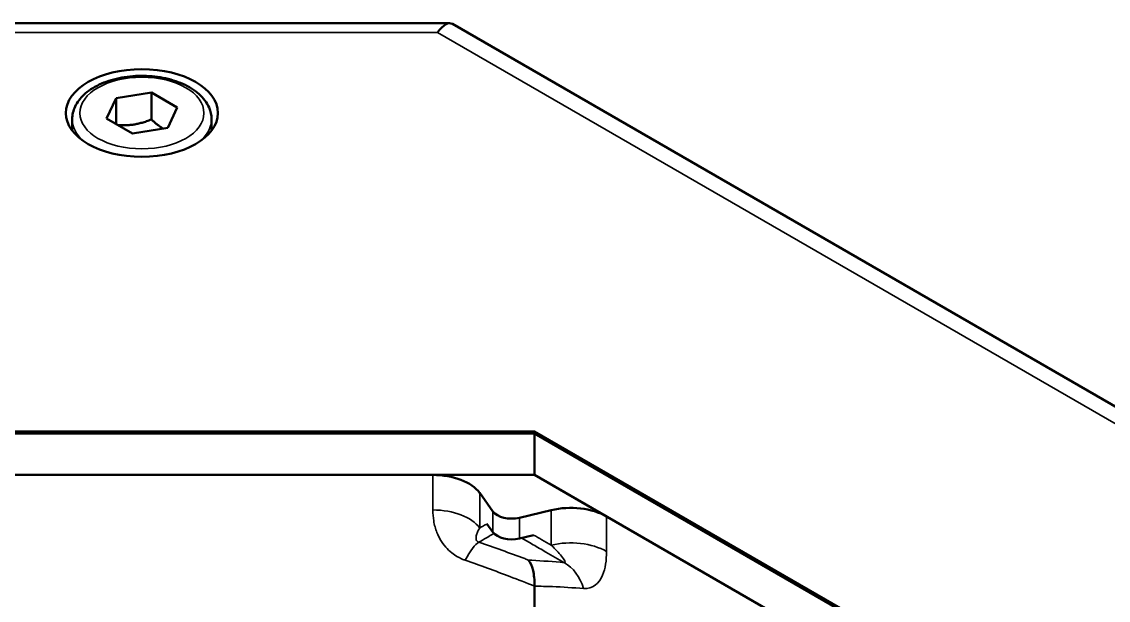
# Model space of a CAD drawing. Header units: inches. Extents: x 9.1 to 24.9, y 4.9 to 17.
# Drawn here: x 16.38 to 21.45, y 14.29 to 16.99 of the extents above; entities that cross this region are included whole.
import ezdxf

# ---------------------------------------------------------------- set-up
doc = ezdxf.new("R2010")
doc.units = ezdxf.units.IN
doc.header["$MEASUREMENT"] = 0
doc.layers.add('Visible (ANSI)', color=7, linetype='Continuous', lineweight=50)
doc.layers.add('Visible Narrow (ANSI)', color=7, linetype='Continuous', lineweight=35)

msp = doc.modelspace()

# ---------------------------------------------------------------- linework, layer by layer
at = {"layer": 'Visible (ANSI)'}
for p, q in [((18.3777, 16.9819), (15.5076, 16.9819)), ((24.7509, 13.3062), (18.3904, 16.9785)), ((16.778, 16.538), (16.8221, 16.6331)), ((16.8221, 16.6331), (16.9868, 16.6586)), ((16.8221, 16.5125), (16.8221, 16.6331)), ((16.9868, 16.6586), (17.1073, 16.589)), ((16.9868, 16.5332), (16.9868, 16.6586)), ((17.1073, 16.589), (17.0632, 16.4939)), ((16.6179, 16.5346), (16.6179, 16.4817)), ((16.8985, 16.4684), (16.778, 16.538)), ((17.2675, 16.5346), (17.2675, 16.4817)), ((17.0632, 16.4939), (16.8985, 16.4684)), ((15.112, 15.0786), (18.7734, 15.0786)), ((18.7734, 15.0689), (15.112, 15.0689)), ((18.7734, 15.0786), (21.3624, 13.5838)), ((18.7734, 15.0786), (18.7734, 14.8761)), ((18.7734, 14.8761), (18.7734, 15.0689)), ((21.3624, 13.5742), (18.7734, 15.0689)), ((18.7734, 14.8761), (15.112, 14.8761)), ((18.2991, 14.8761), (18.7734, 14.8761)), ((18.7734, 14.8761), (19.1087, 14.6825)), ((21.3624, 13.3813), (18.7734, 14.8761)), ((18.5174, 14.7919), (18.579, 14.706)), ((18.7025, 14.6765), (18.8513, 14.712)), ((18.579, 14.6095), (18.5515, 14.6479)), ((18.7689, 14.5959), (18.7025, 14.58)), ((18.7734, 14.3576), (18.7734, 14.2213))]:
    msp.add_line(p, q, dxfattribs=at)
for centre, major_axis, ratio, start_param, end_param in [((18.3212, 16.7457), (-0.0631, -0.2354), 0.317837, 3.056633, 3.842032), ((18.2991, 14.7397), (-0.2362, 0), 0.57735, 3.534292, 4.712389), ((18.6663, 14.7269), (-0.0945, 0), 0.57735, 0.392699, 1.963495), ((18.9417, 14.586), (-0.2362, 0), 0.57735, 3.926991, 5.105088), ((18.6663, 14.6304), (0.0945, 0), 0.57735, 3.534292, 5.105088)]:
    msp.add_ellipse(centre, major_axis=major_axis, ratio=ratio, start_param=start_param, end_param=end_param, dxfattribs=at)
msp.add_ellipse((16.9427, 16.5635), major_axis=(0.3543, 0), ratio=0.57735, dxfattribs=at)
for points, knots in [([(16.6179, 16.5346), (16.6179, 16.5548), (16.6226, 16.575), (16.641, 16.6138), (16.6551, 16.6323), (16.6925, 16.6671), (16.7167, 16.6828), (16.772, 16.709), (16.8034, 16.7193), (16.8695, 16.7332), (16.9041, 16.7368), (16.9734, 16.7373), (17.008, 16.7342), (17.0741, 16.7214), (17.1056, 16.7118), (17.1627, 16.6863), (17.1882, 16.6705), (17.2297, 16.6335), (17.2459, 16.6124), (17.2634, 16.5717), (17.2675, 16.5532), (17.2675, 16.5346)], [3.926991, 3.926991, 3.926991, 3.926991, 4.192785, 4.192785, 4.48241, 4.48241, 4.810505, 4.810505, 5.149215, 5.149215, 5.485349, 5.485349, 5.819908, 5.819908, 6.155824, 6.155824, 6.494476, 6.494476, 6.824075, 6.824075, 7.068583, 7.068583, 7.068583, 7.068583]), ([(18.7456, 14.479), (18.7456, 14.4789), (18.7457, 14.4788), (18.7545, 14.468), (18.7614, 14.4518), (18.7708, 14.4107), (18.7734, 14.386), (18.7734, 14.3576)], [-0.1801922, -0.1801922, -0.1801922, -0.1801922, -0.1794519, -0.1794519, -0.0882029, -0.0882029, 0, 0, 0, 0])]:
    msp.add_open_spline(points, degree=3, knots=knots, dxfattribs=at)
for points, weights in [([(16.9868, 16.5332), (16.9082, 16.5019), (16.8318, 16.507)], [1, 1.14666441016, 1.01523736138]), ([(17.042, 16.4906), (17.0164, 16.5063), (16.9868, 16.5332)], [1.07672477615, 1.07039454817, 1])]:
    msp.add_rational_spline(points, weights, degree=2, dxfattribs=at)
at = {"layer": 'Visible Narrow (ANSI)'}
for p, q in [((15.5641, 16.9385), (18.3212, 16.9385)), ((18.3212, 16.9385), (24.5839, 13.3228)), ((18.2991, 14.8761), (18.2991, 14.7129)), ((18.5174, 14.6287), (18.5174, 14.7919)), ((18.579, 14.706), (18.579, 14.6095)), ((18.8513, 14.712), (18.8513, 14.5488)), ((18.7025, 14.58), (18.7025, 14.6765)), ((19.1087, 14.5193), (19.1087, 14.6825))]:
    msp.add_line(p, q, dxfattribs=at)
msp.add_ellipse((16.9427, 16.5635), major_axis=(-0.2894, 0), ratio=0.57735, dxfattribs=at)
for centre, major_axis, ratio, start_param, end_param in [((16.9427, 16.5346), (-0.3248, 0), 0.57735, 0, 0.569132), ((16.9427, 16.5346), (0.3248, 0), 0.57735, 5.714053, 6.283185), ((18.2991, 14.5765), (-0.2362, 0), 0.57735, 3.534292, 4.712389), ((18.4502, 14.3418), (0.0778, 0.2231), 0.226724, 0.245252, 0.994208), ((18.9417, 14.4228), (0.2362, 0), 0.57735, 0.785398, 1.963495), ((18.8348, 14.2498), (0.0198, 0.2354), 0.757694, 5.19738, 5.946336)]:
    msp.add_ellipse(centre, major_axis=major_axis, ratio=ratio, start_param=start_param, end_param=end_param, dxfattribs=at)
for points, knots in [([(18.2991, 14.7129), (18.2991, 14.6958), (18.3004, 14.6786), (18.3063, 14.6432), (18.3112, 14.6249), (18.3225, 14.596), (18.3278, 14.585), (18.341, 14.5622), (18.3493, 14.5505), (18.3674, 14.5298), (18.3769, 14.5207), (18.3956, 14.506), (18.4042, 14.5002), (18.4205, 14.4909), (18.4279, 14.4872), (18.4404, 14.4818), (18.4452, 14.4799), (18.4502, 14.4782)], [0, 0, 0, 0, 0.0532394, 0.0532394, 0.1112682, 0.1112682, 0.1477031, 0.1477031, 0.1897567, 0.1897567, 0.226863, 0.226863, 0.2554063, 0.2554063, 0.2773627, 0.2773627, 0.2910854, 0.2910854, 0.2910854, 0.2910854]), ([(18.5515, 14.6479), (18.5461, 14.6449), (18.5408, 14.6419), (18.5294, 14.6355), (18.5234, 14.6321), (18.5174, 14.6287)], [0.0457057, 0.0457057, 0.0457057, 0.0457057, 0.0938803, 0.0938803, 0.1481154, 0.1481154, 0.1481154, 0.1481154]), ([(18.5134, 14.5625), (18.5124, 14.5628), (18.5115, 14.5632), (18.5092, 14.5644), (18.5079, 14.5653), (18.5054, 14.5675), (18.5042, 14.569), (18.502, 14.5728), (18.5012, 14.5753), (18.5003, 14.5809), (18.5003, 14.5842), (18.5011, 14.5907), (18.5017, 14.5939), (18.5041, 14.6023), (18.5063, 14.6077), (18.5113, 14.6183), (18.5142, 14.6235), (18.5174, 14.6287)], [-0.2910854, -0.2910854, -0.2910854, -0.2910854, -0.2773627, -0.2773627, -0.2554063, -0.2554063, -0.226863, -0.226863, -0.1897567, -0.1897567, -0.1477031, -0.1477031, -0.1112682, -0.1112682, -0.0532394, -0.0532394, 0, 0, 0, 0]), ([(18.5134, 14.5625), (18.5252, 14.5693), (18.5369, 14.5761), (18.5487, 14.583), (18.5568, 14.5877), (18.565, 14.5924), (18.5768, 14.5993), (18.5804, 14.6014), (18.5841, 14.6035)], [-0.2765266, -0.2765266, -0.2765266, -0.2765266, -0.1685438, -0.1685438, -0.1685438, -0.0938803, -0.0938803, -0.0602971, -0.0602971, -0.0602971, -0.0602971]), ([(18.8513, 14.5488), (18.8367, 14.5571), (18.8222, 14.5655), (18.7947, 14.5811), (18.7818, 14.5885), (18.7689, 14.5959)], [0.3712326, 0.3712326, 0.3712326, 0.3712326, 0.4254677, 0.4254677, 0.4736423, 0.4736423, 0.4736423, 0.4736423]), ([(18.7456, 14.479), (18.7396, 14.4812), (18.7337, 14.4835), (18.6568, 14.5122), (18.5853, 14.5378), (18.5134, 14.5625)], [0.1766584, 0.1766584, 0.1766584, 0.1766584, 0.1928497, 0.1928497, 0.3856994, 0.3856994, 0.3856994, 0.3856994]), ([(18.7118, 14.5823), (18.73, 14.5718), (18.7482, 14.5614), (18.7863, 14.5395), (18.8062, 14.528), (18.8261, 14.5166), (18.8549, 14.5001), (18.8837, 14.4836), (18.9125, 14.467)], [-0.4937019, -0.4937019, -0.4937019, -0.4937019, -0.4254677, -0.4254677, -0.3508041, -0.3508041, -0.3508041, -0.2428213, -0.2428213, -0.2428213, -0.2428213]), ([(18.8513, 14.5488), (18.8698, 14.5301), (18.8862, 14.5124), (18.9134, 14.4794), (18.9207, 14.4664), (18.9125, 14.467)], [-0.2910947, -0.2910947, -0.2910947, -0.2910947, -0.1635058, -0.1635058, 0, 0, 0, 0]), ([(19.0019, 14.3463), (19.0437, 14.3428), (19.0744, 14.3694), (19.1035, 14.44), (19.1087, 14.4783), (19.1087, 14.5193)], [0, 0, 0, 0, 0.1635058, 0.1635058, 0.2910947, 0.2910947, 0.2910947, 0.2910947]), ([(18.4502, 14.4782), (18.52, 14.4539), (18.5894, 14.4286), (18.6967, 14.3877), (18.7351, 14.3728), (18.7734, 14.3576)], [-0.3856994, -0.3856994, -0.3856994, -0.3856994, -0.1928497, -0.1928497, -0.084846, -0.084846, -0.084846, -0.084846]), ([(18.9125, 14.467), (18.8613, 14.4719), (18.8104, 14.4756), (18.7551, 14.4785), (18.7503, 14.4788), (18.7456, 14.479)], [0, 0, 0, 0, 0.1910343, 0.1910343, 0.2090411, 0.2090411, 0.2090411, 0.2090411]), ([(18.7734, 14.3576), (18.8009, 14.3572), (18.8285, 14.3564), (18.9044, 14.3534), (18.953, 14.3504), (19.0019, 14.3463)], [-0.3008534, -0.3008534, -0.3008534, -0.3008534, -0.1910343, -0.1910343, 0, 0, 0, 0])]:
    msp.add_open_spline(points, degree=3, knots=knots, dxfattribs=at)

doc.saveas('drawing.dxf')
